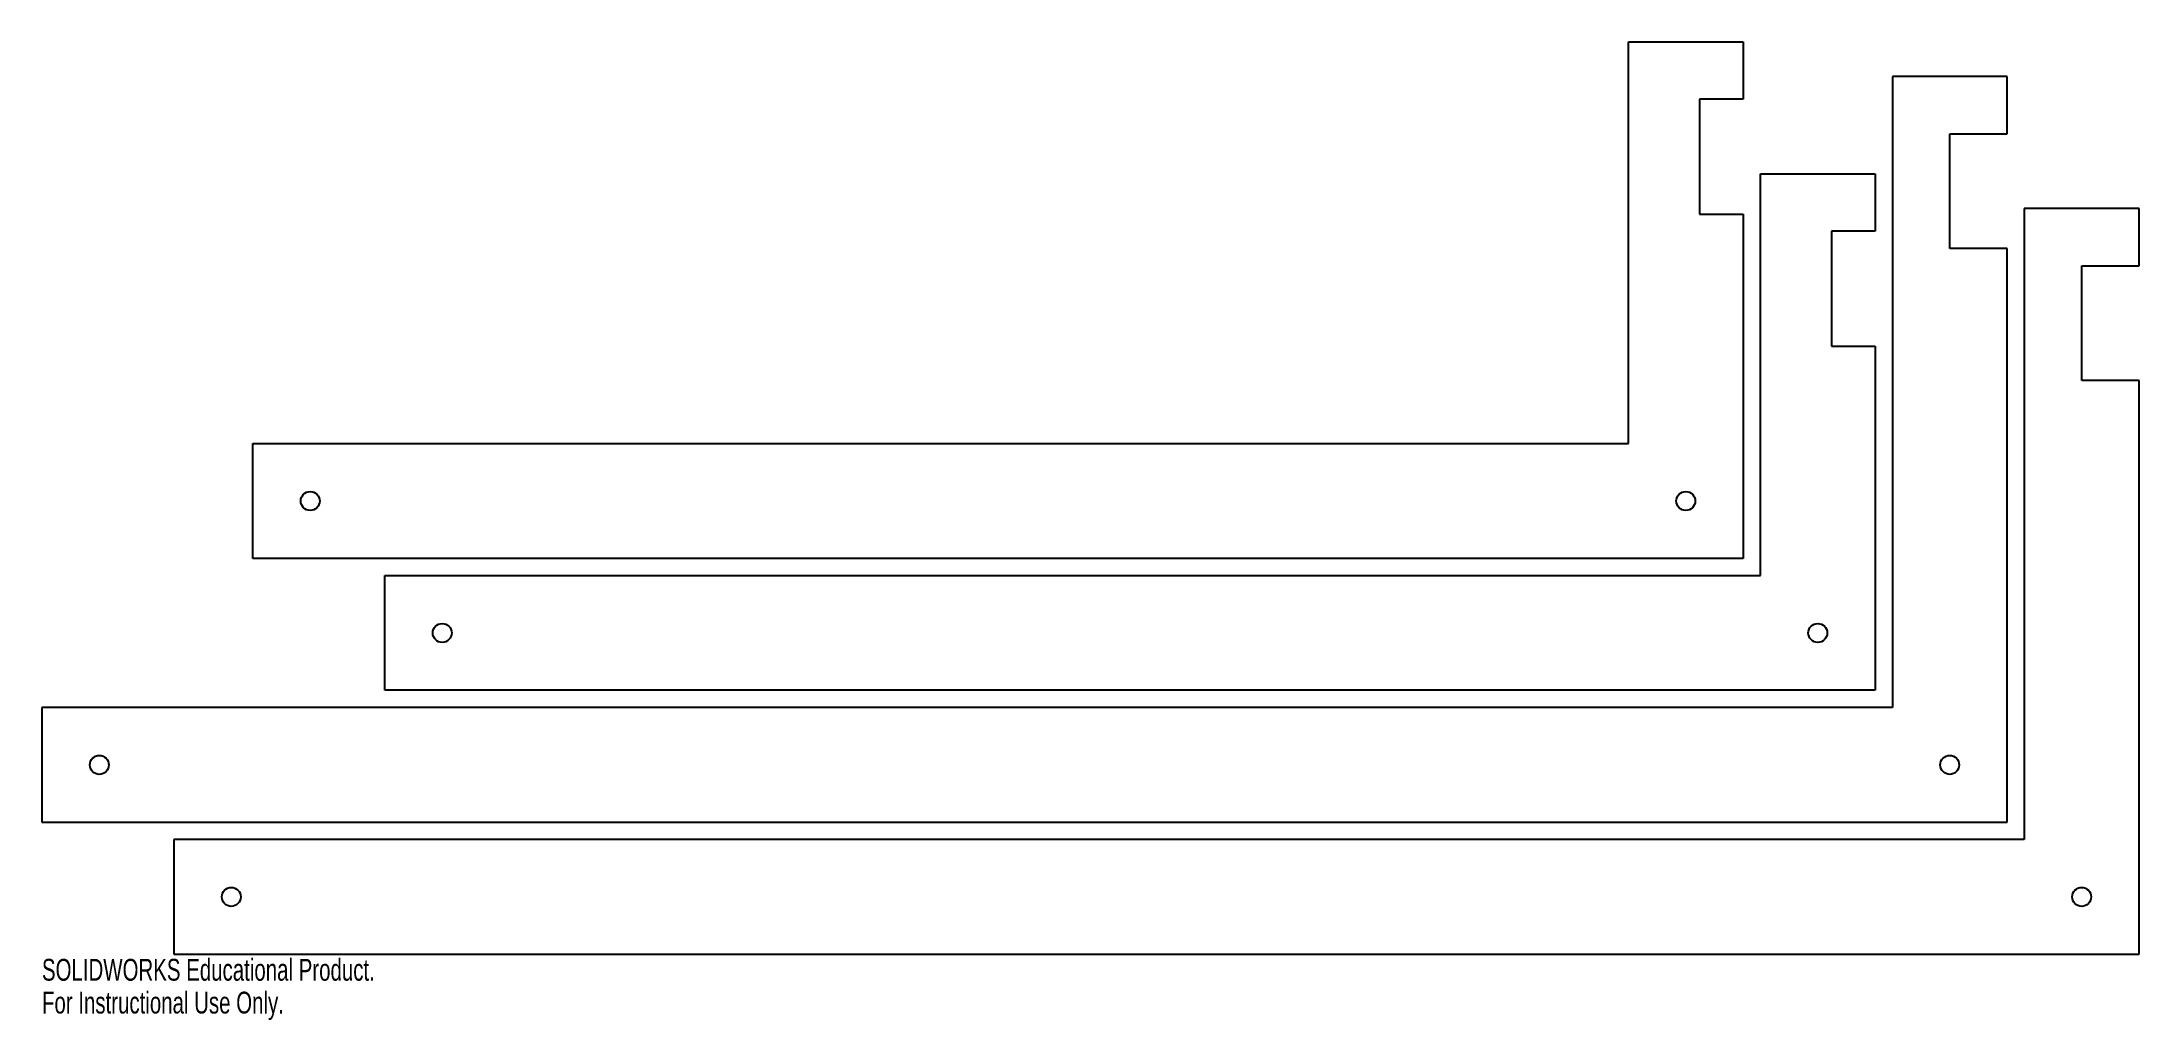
# Model space of a CAD drawing. Header units: inches. Extents: x -1.1 to 17.1, y -0.6 to 8.
import ezdxf

# ---------------------------------------------------------------- set-up
doc = ezdxf.new("R2010")
doc.units = ezdxf.units.IN
doc.header["$MEASUREMENT"] = 0
doc.styles.add('SLDTEXTSTYLE0', font='TXT', dxfattribs={"width": 0.7})

msp = doc.modelspace()

# ---------------------------------------------------------------- linework, layer by layer
at = {"color": 7, "linetype": 'Continuous'}
for p, q in [((12.675, 7.95), (13.675, 7.95)), ((12.675, 4.45), (12.675, 7.95)), ((13.675, 7.95), (13.675, 7.45)), ((14.975, 7.65), (14.975, 2.15)), ((15.975, 7.65), (14.975, 7.65)), ((15.975, 7.15), (15.975, 7.65)), ((13.294, 7.45), (13.294, 6.45)), ((13.675, 7.45), (13.294, 7.45)), ((15.475, 7.15), (15.975, 7.15)), ((15.475, 6.15), (15.475, 7.15)), ((13.825, 6.8), (14.825, 6.8)), ((13.825, 3.3), (13.825, 6.8)), ((14.825, 6.8), (14.825, 6.3)), ((13.294, 6.45), (13.675, 6.45)), ((13.675, 6.45), (13.675, 3.45)), ((16.125, 6.5), (16.125, 1)), ((17.125, 6.5), (16.125, 6.5)), ((17.125, 6), (17.125, 6.5)), ((14.444, 6.3), (14.444, 5.3)), ((14.825, 6.3), (14.444, 6.3)), ((15.975, 6.15), (15.475, 6.15)), ((15.975, 1.15), (15.975, 6.15)), ((16.625, 6), (17.125, 6)), ((16.625, 5), (16.625, 6)), ((14.444, 5.3), (14.825, 5.3)), ((14.825, 5.3), (14.825, 2.3)), ((17.125, 5), (16.625, 5)), ((17.125, 0), (17.125, 5)), ((0.688, 4.45), (12.675, 4.45)), ((0.688, 3.45), (0.688, 4.45)), ((13.675, 3.45), (0.688, 3.45)), ((1.838, 3.3), (13.825, 3.3)), ((1.838, 2.3), (1.838, 3.3)), ((14.825, 2.3), (1.838, 2.3)), ((-1.15, 2.15), (-1.15, 1.15)), ((14.975, 2.15), (-1.15, 2.15)), ((-1.15, 1.15), (15.975, 1.15)), ((0, 1), (0, 0)), ((16.125, 1), (0, 1)), ((0, 0), (17.125, 0))]:
    msp.add_line(p, q, dxfattribs=at)
for centre in [(1.188, 3.95), (13.175, 3.95), (2.338, 2.8), (14.325, 2.8), (-0.65, 1.65), (15.475, 1.65), (0.5, 0.5), (16.625, 0.5)]:
    msp.add_circle(centre, 0.0825, dxfattribs=at)

# ---------------------------------------------------------------- texts
at = {"color": 7, "linetype": 'Continuous', "char_height": 0.1903, "attachment_point": 1, "style": 'SLDTEXTSTYLE0'}
for s, insert in [('SOLIDWORKS Educational Product.', (-1.15, -0.04)), ('For Instructional Use Only.', (-1.15, -0.326))]:
    msp.add_mtext(s, dxfattribs=dict(at, insert=insert))

doc.saveas('drawing.dxf')
